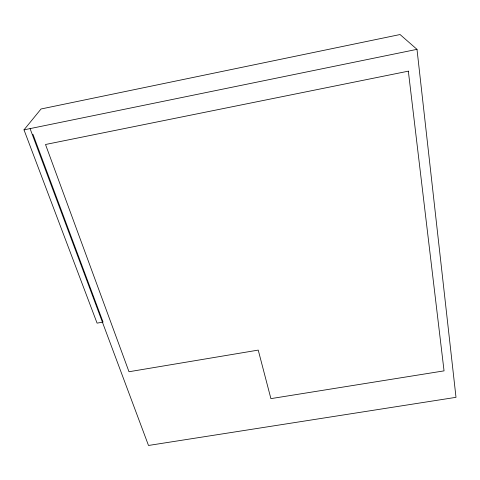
<?xml version="1.0" encoding="UTF-8"?>
<svg xmlns="http://www.w3.org/2000/svg" width="480" height="480" viewBox="0 0 480 480"><rect width="100%" height="100%" fill="white"/><g stroke="black" fill="none" stroke-linecap="round" stroke-linejoin="round"><path stroke-width="0.72" d="M32.31 134.568L33.012 134.424L103.056 322.086L97.074 323.136L24 129.852L41.028 108.99L400.05 34.536L416.994 49.344L456 397.332L148.5 445.464L30.078 128.61M24 129.852L416.994 49.344M408.342 71.16L45.51 144.498L128.994 371.742L258.234 350.106L270.906 398.634L444.048 370.866L408.342 71.16"/></g></svg>
